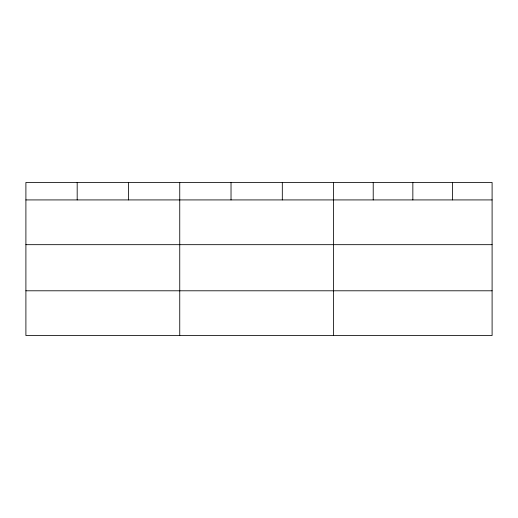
<?xml version="1.0" encoding="UTF-8"?>
<svg xmlns="http://www.w3.org/2000/svg" width="518" height="518" viewBox="0 0 518 518"><rect width="100%" height="100%" fill="white"/><g stroke="black" fill="none" stroke-linecap="round" stroke-linejoin="round"><path stroke-width="0.78" d="M492.1 244.677L492.1 182.453L25.9 182.453L25.9 335.547L492.1 335.547L492.1 244.677L25.9 244.677M25.9 199.922L492.1 199.922M25.9 290.792L492.1 290.792M452.473 182.453L452.473 199.922M412.846 182.453L412.846 199.922M373.219 182.453L373.219 199.922M333.592 182.453L333.592 335.547M282.31 182.453L282.31 199.922M231.028 182.453L231.028 199.922M179.746 182.453L179.746 335.547M128.464 182.453L128.464 199.922M77.182 182.453L77.182 199.922"/></g></svg>
